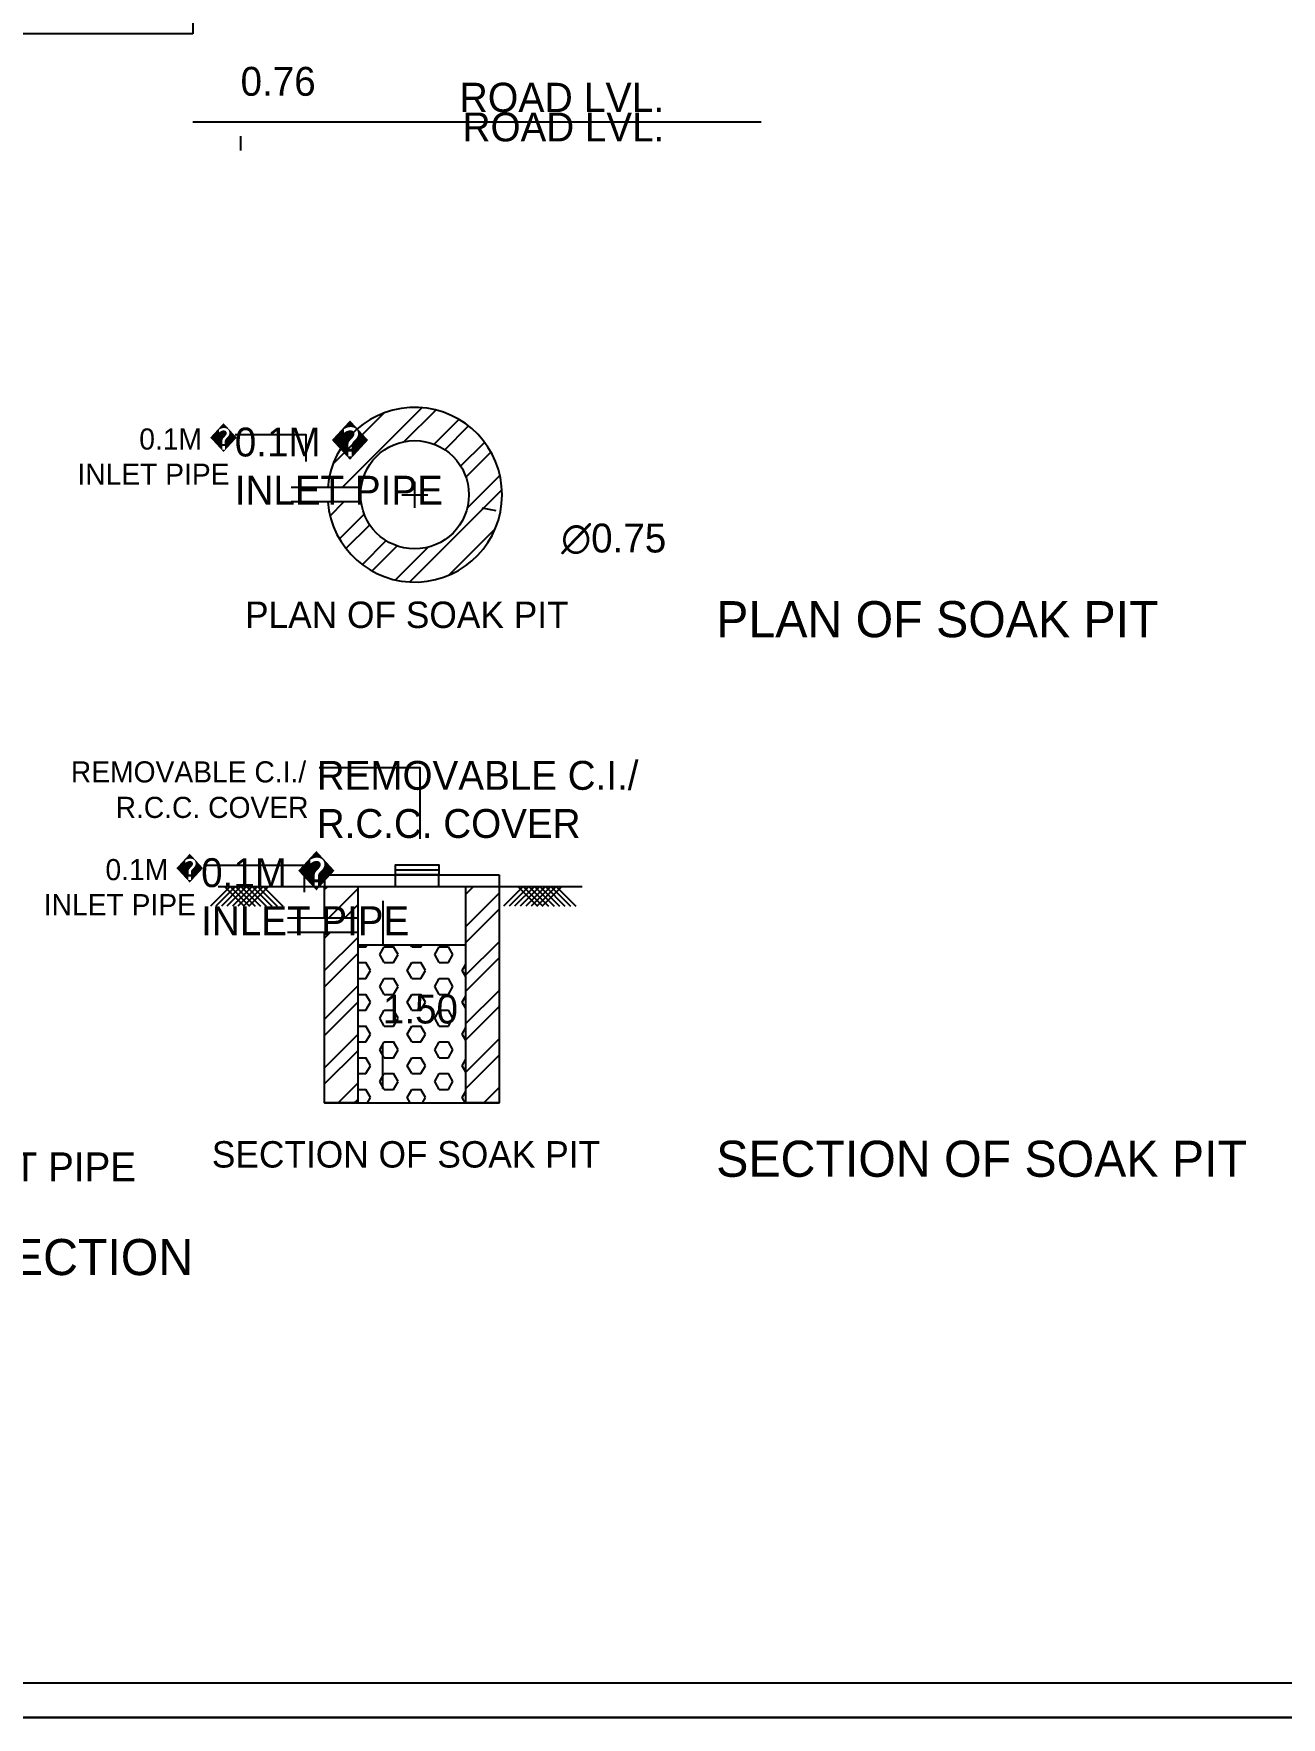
# Model space of a CAD drawing. Header units: metres. Extents: x -9383.9 to -9324.5, y 28762.6 to 28804.7.
# Drawn here: x -9372.04 to -9363.4, y 28762.61 to 28774.28 of the extents above; entities that cross this region are included whole.
import ezdxf

# ---------------------------------------------------------------- set-up
doc = ezdxf.new("R2010")
doc.units = ezdxf.units.M
for name, color, linetype in [('_D', 7, 'Continuous'), ('Dim.', 7, 'Continuous'), ('FORMAT LINE', 7, 'Continuous'), ('layer', 7, 'Continuous'), ('R.C.C', 7, 'Continuous'), ('rm text', 7, 'Continuous'), ('SEC DIM', 7, 'Continuous'), ('SITE_PLAN', 7, 'Continuous'), ('TEXT', 7, 'Continuous'), ('WALL', 7, 'Continuous')]:
    doc.layers.add(name, color=color, linetype=linetype)

msp = doc.modelspace()

# ---------------------------------------------------------------- linework, layer by layer
at = {"layer": '_D'}
for p, q in [((-9369.774, 28771.131), (-9370.259, 28771.131)), ((-9369.774, 28771.031), (-9370.259, 28771.031)), ((-9370.027, 28768.448), (-9368.817, 28768.448)), ((-9370.027, 28768.448), (-9370.027, 28768.368)), ((-9369.536, 28768.483), (-9369.236, 28768.483)), ((-9369.536, 28768.368), (-9369.536, 28768.448)), ((-9369.236, 28768.368), (-9369.236, 28768.448)), ((-9368.817, 28768.448), (-9368.817, 28768.368)), ((-9370.682, 28768.368), (-9370.818, 28768.231)), ((-9370.644, 28768.368), (-9370.78, 28768.231)), ((-9370.764, 28768.368), (-9368.241, 28768.368)), ((-9370.606, 28768.368), (-9370.742, 28768.231)), ((-9370.72, 28768.368), (-9370.584, 28768.231)), ((-9370.567, 28768.368), (-9370.704, 28768.231)), ((-9370.682, 28768.368), (-9370.546, 28768.231)), ((-9370.529, 28768.368), (-9370.665, 28768.231)), ((-9370.644, 28768.368), (-9370.508, 28768.231)), ((-9370.491, 28768.368), (-9370.627, 28768.231)), ((-9370.606, 28768.368), (-9370.47, 28768.231)), ((-9370.453, 28768.368), (-9370.589, 28768.231)), ((-9370.567, 28768.368), (-9370.431, 28768.231)), ((-9370.415, 28768.368), (-9370.551, 28768.231)), ((-9370.529, 28768.368), (-9370.393, 28768.231)), ((-9370.491, 28768.368), (-9370.355, 28768.231)), ((-9370.453, 28768.368), (-9370.317, 28768.231)), ((-9368.65, 28768.368), (-9368.786, 28768.231)), ((-9368.612, 28768.368), (-9368.748, 28768.231)), ((-9368.573, 28768.368), (-9368.71, 28768.231)), ((-9368.688, 28768.368), (-9368.552, 28768.231)), ((-9368.535, 28768.368), (-9368.671, 28768.231)), ((-9368.65, 28768.368), (-9368.514, 28768.231)), ((-9368.497, 28768.368), (-9368.633, 28768.231)), ((-9368.612, 28768.368), (-9368.476, 28768.231)), ((-9368.459, 28768.368), (-9368.595, 28768.231)), ((-9368.573, 28768.368), (-9368.437, 28768.231)), ((-9368.421, 28768.368), (-9368.557, 28768.231)), ((-9368.535, 28768.368), (-9368.399, 28768.231)), ((-9368.382, 28768.368), (-9368.518, 28768.231)), ((-9368.497, 28768.368), (-9368.361, 28768.231)), ((-9368.459, 28768.368), (-9368.323, 28768.231)), ((-9368.421, 28768.368), (-9368.285, 28768.231)), ((-9369.797, 28768.148), (-9370.283, 28768.148)), ((-9369.797, 28768.048), (-9370.283, 28768.048)), ((-9369.047, 28767.961), (-9369.797, 28767.961)), ((-9370.027, 28766.868), (-9368.817, 28766.868))]:
    msp.add_line(p, q, dxfattribs=at)
for points in [[(-9369.236, 28768.448), (-9369.536, 28768.448), (-9369.536, 28768.517), (-9369.236, 28768.517)], [(-9369.047, 28768.368), (-9368.817, 28768.368), (-9368.817, 28766.868), (-9369.047, 28766.868)]]:
    msp.add_lwpolyline(points, close=True, dxfattribs=at)
msp.add_lwpolyline([(-9370.027, 28768.148), (-9370.027, 28768.368), (-9369.797, 28768.368), (-9369.797, 28766.868), (-9370.027, 28766.868), (-9370.027, 28768.048)], dxfattribs=at)
msp.add_circle((-9369.402, 28771.081), 0.375, dxfattribs=at)
msp.add_arc((-9369.402, 28771.081), 0.605, 184.7406, 175.2594, dxfattribs=at)
at = {"layer": 'Dim.'}
msp.add_line((-9370.609, 28773.565), (-9370.609, 28773.465), dxfattribs=at)
at = {"layer": 'FORMAT LINE'}
for points in [[(-9383.883, 28762.611), (-9324.483, 28762.611), (-9324.483, 28804.661), (-9383.883, 28804.661)], [(-9383.683, 28762.851), (-9324.683, 28762.851), (-9324.683, 28804.461), (-9383.683, 28804.461)]]:
    msp.add_lwpolyline(points, close=True, dxfattribs=at)
at = {"layer": 'layer'}
msp.add_line((-9370.939, 28773.665), (-9367.001, 28773.665), dxfattribs=at)
at = {"layer": 'R.C.C'}
for p, q in [((-9370.939, 28774.425), (-9370.939, 28774.275)), ((-9370.939, 28774.275), (-9380.107, 28774.275))]:
    msp.add_line(p, q, dxfattribs=at)
at = {"layer": 'SEC DIM'}
for p, q in [((-9369.492, 28771.081), (-9369.312, 28771.081)), ((-9369.402, 28770.991), (-9369.402, 28771.171)), ((-9368.838, 28770.97), (-9368.936, 28770.989)), ((-9369.623, 28768.268), (-9369.623, 28767.958)), ((-9369.623, 28766.968), (-9369.623, 28767.278))]:
    msp.add_line(p, q, dxfattribs=at)
at = {"layer": 'SITE_PLAN'}
for p, q in [((-9370.939, 28774.425), (-9370.939, 28774.275)), ((-9370.939, 28774.275), (-9380.107, 28774.275)), ((-9370.939, 28773.665), (-9367.001, 28773.665)), ((-9370.609, 28773.565), (-9370.609, 28773.465)), ((-9369.969, 28771.292), (-9369.613, 28771.648)), ((-9369.905, 28771.131), (-9369.352, 28771.684)), ((-9369.475, 28771.449), (-9369.256, 28771.668)), ((-9369.268, 28771.431), (-9369.096, 28771.603)), ((-9369.194, 28771.393), (-9369.03, 28771.558)), ((-9369.084, 28771.279), (-9368.918, 28771.444)), ((-9369.047, 28771.203), (-9368.874, 28771.376)), ((-9369.039, 28770.987), (-9368.812, 28771.214)), ((-9369.774, 28771.131), (-9370.259, 28771.131)), ((-9369.793, 28771.131), (-9369.77, 28771.154)), ((-9369.492, 28771.081), (-9369.312, 28771.081)), ((-9369.437, 28770.477), (-9368.798, 28771.116)), ((-9369.402, 28770.991), (-9369.402, 28771.171)), ((-9369.774, 28771.031), (-9370.259, 28771.031)), ((-9369.989, 28770.935), (-9369.893, 28771.031)), ((-9369.924, 28770.775), (-9369.752, 28770.947)), ((-9368.838, 28770.97), (-9368.936, 28770.989)), ((-9369.879, 28770.709), (-9369.714, 28770.873)), ((-9369.165, 28770.524), (-9368.845, 28770.844)), ((-9369.765, 28770.597), (-9369.6, 28770.763)), ((-9369.698, 28770.553), (-9369.524, 28770.726)), ((-9369.535, 28770.491), (-9369.308, 28770.718)), ((-9369.536, 28768.448), (-9369.536, 28768.517)), ((-9369.536, 28768.517), (-9369.236, 28768.517)), ((-9369.236, 28768.517), (-9369.236, 28768.448)), ((-9370.027, 28768.448), (-9368.817, 28768.448)), ((-9370.027, 28768.448), (-9370.027, 28768.368)), ((-9369.536, 28768.483), (-9369.236, 28768.483)), ((-9369.536, 28768.368), (-9369.536, 28768.448)), ((-9369.236, 28768.448), (-9369.536, 28768.448)), ((-9369.236, 28768.368), (-9369.236, 28768.448)), ((-9368.817, 28768.448), (-9368.817, 28768.368)), ((-9370.682, 28768.368), (-9370.818, 28768.231)), ((-9370.644, 28768.368), (-9370.78, 28768.231)), ((-9370.764, 28768.368), (-9368.241, 28768.368)), ((-9370.606, 28768.368), (-9370.742, 28768.231)), ((-9370.72, 28768.368), (-9370.584, 28768.231)), ((-9370.567, 28768.368), (-9370.704, 28768.231)), ((-9370.682, 28768.368), (-9370.546, 28768.231)), ((-9370.529, 28768.368), (-9370.665, 28768.231)), ((-9370.644, 28768.368), (-9370.508, 28768.231)), ((-9370.491, 28768.368), (-9370.627, 28768.231)), ((-9370.606, 28768.368), (-9370.47, 28768.231)), ((-9370.453, 28768.368), (-9370.589, 28768.231)), ((-9370.567, 28768.368), (-9370.431, 28768.231)), ((-9370.415, 28768.368), (-9370.551, 28768.231)), ((-9370.529, 28768.368), (-9370.393, 28768.231)), ((-9370.491, 28768.368), (-9370.355, 28768.231)), ((-9370.453, 28768.368), (-9370.317, 28768.231)), ((-9370.027, 28768.346), (-9370.005, 28768.368)), ((-9370.027, 28768.148), (-9370.027, 28768.368)), ((-9370.027, 28768.368), (-9369.797, 28768.368)), ((-9370, 28768.148), (-9369.797, 28768.351)), ((-9369.797, 28768.368), (-9369.797, 28766.868)), ((-9369.623, 28768.268), (-9369.623, 28767.958)), ((-9369.047, 28768.315), (-9368.994, 28768.368)), ((-9369.047, 28768.368), (-9368.817, 28768.368)), ((-9369.047, 28766.868), (-9369.047, 28768.368)), ((-9369.047, 28768.091), (-9368.817, 28768.321)), ((-9368.817, 28768.368), (-9368.817, 28766.868)), ((-9368.65, 28768.368), (-9368.786, 28768.231)), ((-9368.612, 28768.368), (-9368.748, 28768.231)), ((-9368.573, 28768.368), (-9368.71, 28768.231)), ((-9368.688, 28768.368), (-9368.552, 28768.231)), ((-9368.535, 28768.368), (-9368.671, 28768.231)), ((-9368.65, 28768.368), (-9368.514, 28768.231)), ((-9368.497, 28768.368), (-9368.633, 28768.231)), ((-9368.612, 28768.368), (-9368.476, 28768.231)), ((-9368.459, 28768.368), (-9368.595, 28768.231)), ((-9368.573, 28768.368), (-9368.437, 28768.231)), ((-9368.421, 28768.368), (-9368.557, 28768.231)), ((-9368.535, 28768.368), (-9368.399, 28768.231)), ((-9368.382, 28768.368), (-9368.518, 28768.231)), ((-9368.497, 28768.368), (-9368.361, 28768.231)), ((-9368.459, 28768.368), (-9368.323, 28768.231)), ((-9368.421, 28768.368), (-9368.285, 28768.231)), ((-9369.797, 28768.148), (-9370.283, 28768.148)), ((-9369.888, 28768.148), (-9369.797, 28768.239)), ((-9369.047, 28767.979), (-9368.817, 28768.209)), ((-9369.797, 28768.048), (-9370.283, 28768.048)), ((-9370.027, 28766.868), (-9370.027, 28768.048)), ((-9370.027, 28768.009), (-9369.988, 28768.048)), ((-9370.027, 28767.784), (-9369.797, 28768.014)), ((-9369.047, 28767.961), (-9369.797, 28767.961)), ((-9369.797, 28767.95), (-9369.74, 28767.95)), ((-9369.74, 28767.95), (-9369.734, 28767.961)), ((-9369.645, 28767.895), (-9369.613, 28767.95)), ((-9369.613, 28767.95), (-9369.549, 28767.95)), ((-9369.518, 28767.895), (-9369.549, 28767.95)), ((-9369.422, 28767.95), (-9369.429, 28767.961)), ((-9369.422, 28767.95), (-9369.359, 28767.95)), ((-9369.359, 28767.95), (-9369.353, 28767.961)), ((-9369.264, 28767.895), (-9369.232, 28767.95)), ((-9369.232, 28767.95), (-9369.168, 28767.95)), ((-9369.137, 28767.895), (-9369.168, 28767.95)), ((-9369.047, 28767.961), (-9369.048, 28767.961)), ((-9369.047, 28767.754), (-9368.817, 28767.984)), ((-9370.027, 28767.672), (-9369.797, 28767.902)), ((-9369.797, 28767.84), (-9369.74, 28767.84)), ((-9369.708, 28767.785), (-9369.74, 28767.84)), ((-9369.613, 28767.84), (-9369.645, 28767.895)), ((-9369.613, 28767.84), (-9369.549, 28767.84)), ((-9369.549, 28767.84), (-9369.518, 28767.895)), ((-9369.454, 28767.785), (-9369.422, 28767.84)), ((-9369.422, 28767.84), (-9369.359, 28767.84)), ((-9369.327, 28767.785), (-9369.359, 28767.84)), ((-9369.232, 28767.84), (-9369.264, 28767.895)), ((-9369.232, 28767.84), (-9369.168, 28767.84)), ((-9369.168, 28767.84), (-9369.137, 28767.895)), ((-9369.073, 28767.785), (-9369.047, 28767.83)), ((-9369.047, 28767.642), (-9368.817, 28767.872)), ((-9370.027, 28767.448), (-9369.797, 28767.678)), ((-9369.797, 28767.73), (-9369.74, 28767.73)), ((-9369.74, 28767.73), (-9369.708, 28767.785)), ((-9369.645, 28767.675), (-9369.613, 28767.73)), ((-9369.613, 28767.62), (-9369.645, 28767.675)), ((-9369.613, 28767.73), (-9369.549, 28767.73)), ((-9369.518, 28767.675), (-9369.549, 28767.73)), ((-9369.549, 28767.62), (-9369.518, 28767.675)), ((-9369.422, 28767.73), (-9369.454, 28767.785)), ((-9369.422, 28767.73), (-9369.359, 28767.73)), ((-9369.359, 28767.73), (-9369.327, 28767.785)), ((-9369.264, 28767.675), (-9369.232, 28767.73)), ((-9369.232, 28767.62), (-9369.264, 28767.675)), ((-9369.232, 28767.73), (-9369.168, 28767.73)), ((-9369.137, 28767.675), (-9369.168, 28767.73)), ((-9369.168, 28767.62), (-9369.137, 28767.675)), ((-9369.047, 28767.741), (-9369.073, 28767.785)), ((-9370.027, 28767.335), (-9369.797, 28767.565)), ((-9369.797, 28767.62), (-9369.74, 28767.62)), ((-9369.708, 28767.565), (-9369.74, 28767.62)), ((-9369.74, 28767.51), (-9369.708, 28767.565)), ((-9369.613, 28767.62), (-9369.549, 28767.62)), ((-9369.454, 28767.565), (-9369.422, 28767.62)), ((-9369.422, 28767.51), (-9369.454, 28767.565)), ((-9369.422, 28767.62), (-9369.359, 28767.62)), ((-9369.327, 28767.565), (-9369.359, 28767.62)), ((-9369.359, 28767.51), (-9369.327, 28767.565)), ((-9369.232, 28767.62), (-9369.168, 28767.62)), ((-9369.073, 28767.565), (-9369.047, 28767.61)), ((-9369.047, 28767.521), (-9369.073, 28767.565)), ((-9369.047, 28767.417), (-9368.817, 28767.647)), ((-9369.797, 28767.51), (-9369.74, 28767.51)), ((-9369.645, 28767.455), (-9369.613, 28767.51)), ((-9369.613, 28767.4), (-9369.645, 28767.455)), ((-9369.613, 28767.51), (-9369.549, 28767.51)), ((-9369.518, 28767.455), (-9369.549, 28767.51)), ((-9369.549, 28767.4), (-9369.518, 28767.455)), ((-9369.422, 28767.51), (-9369.359, 28767.51)), ((-9369.264, 28767.455), (-9369.232, 28767.51)), ((-9369.232, 28767.4), (-9369.264, 28767.455)), ((-9369.232, 28767.51), (-9369.168, 28767.51)), ((-9369.137, 28767.455), (-9369.168, 28767.51)), ((-9369.168, 28767.4), (-9369.137, 28767.455)), ((-9369.047, 28767.305), (-9368.817, 28767.535)), ((-9370.027, 28767.111), (-9369.797, 28767.341)), ((-9369.797, 28767.4), (-9369.74, 28767.4)), ((-9369.708, 28767.345), (-9369.74, 28767.4)), ((-9369.74, 28767.29), (-9369.708, 28767.345)), ((-9369.613, 28767.4), (-9369.549, 28767.4)), ((-9369.454, 28767.345), (-9369.422, 28767.4)), ((-9369.422, 28767.29), (-9369.454, 28767.345)), ((-9369.422, 28767.4), (-9369.359, 28767.4)), ((-9369.327, 28767.345), (-9369.359, 28767.4)), ((-9369.359, 28767.29), (-9369.327, 28767.345)), ((-9369.232, 28767.4), (-9369.168, 28767.4)), ((-9369.073, 28767.345), (-9369.047, 28767.39)), ((-9369.047, 28767.301), (-9369.073, 28767.345)), ((-9370.027, 28766.999), (-9369.797, 28767.229)), ((-9369.797, 28767.29), (-9369.74, 28767.29)), ((-9369.645, 28767.235), (-9369.613, 28767.29)), ((-9369.613, 28767.18), (-9369.645, 28767.235)), ((-9369.623, 28766.968), (-9369.623, 28767.278)), ((-9369.613, 28767.29), (-9369.549, 28767.29)), ((-9369.518, 28767.235), (-9369.549, 28767.29)), ((-9369.549, 28767.18), (-9369.518, 28767.235)), ((-9369.422, 28767.29), (-9369.359, 28767.29)), ((-9369.264, 28767.235), (-9369.232, 28767.29)), ((-9369.232, 28767.18), (-9369.264, 28767.235)), ((-9369.232, 28767.29), (-9369.168, 28767.29)), ((-9369.137, 28767.235), (-9369.168, 28767.29)), ((-9369.168, 28767.18), (-9369.137, 28767.235)), ((-9369.047, 28767.081), (-9368.817, 28767.311)), ((-9369.797, 28767.18), (-9369.74, 28767.18)), ((-9369.708, 28767.125), (-9369.74, 28767.18)), ((-9369.74, 28767.071), (-9369.708, 28767.125)), ((-9369.613, 28767.18), (-9369.549, 28767.18)), ((-9369.454, 28767.125), (-9369.422, 28767.18)), ((-9369.422, 28767.071), (-9369.454, 28767.125)), ((-9369.422, 28767.18), (-9369.359, 28767.18)), ((-9369.327, 28767.125), (-9369.359, 28767.18)), ((-9369.359, 28767.071), (-9369.327, 28767.125)), ((-9369.232, 28767.18), (-9369.168, 28767.18)), ((-9369.073, 28767.125), (-9369.047, 28767.17)), ((-9369.047, 28767.081), (-9369.073, 28767.125)), ((-9369.047, 28766.968), (-9368.817, 28767.198)), ((-9369.933, 28766.868), (-9369.797, 28767.004)), ((-9369.797, 28767.071), (-9369.74, 28767.071)), ((-9369.645, 28767.016), (-9369.613, 28767.071)), ((-9369.613, 28766.961), (-9369.645, 28767.016)), ((-9369.613, 28767.071), (-9369.549, 28767.071)), ((-9369.518, 28767.016), (-9369.549, 28767.071)), ((-9369.549, 28766.961), (-9369.518, 28767.016)), ((-9369.422, 28767.071), (-9369.359, 28767.071)), ((-9369.264, 28767.016), (-9369.232, 28767.071)), ((-9369.232, 28766.961), (-9369.264, 28767.016)), ((-9369.232, 28767.071), (-9369.168, 28767.071)), ((-9369.137, 28767.016), (-9369.168, 28767.071)), ((-9369.168, 28766.961), (-9369.137, 28767.016)), ((-9368.923, 28766.868), (-9368.817, 28766.974)), ((-9370.027, 28766.868), (-9368.817, 28766.868)), ((-9369.797, 28766.868), (-9370.027, 28766.868)), ((-9369.821, 28766.868), (-9369.797, 28766.892)), ((-9369.797, 28766.961), (-9369.74, 28766.961)), ((-9369.708, 28766.906), (-9369.74, 28766.961)), ((-9369.73, 28766.868), (-9369.708, 28766.906)), ((-9369.613, 28766.961), (-9369.549, 28766.961)), ((-9369.454, 28766.906), (-9369.422, 28766.961)), ((-9369.433, 28766.868), (-9369.454, 28766.906)), ((-9369.422, 28766.961), (-9369.359, 28766.961)), ((-9369.327, 28766.906), (-9369.359, 28766.961)), ((-9369.349, 28766.868), (-9369.327, 28766.906)), ((-9369.232, 28766.961), (-9369.168, 28766.961)), ((-9369.073, 28766.906), (-9369.047, 28766.95)), ((-9369.052, 28766.868), (-9369.073, 28766.906)), ((-9368.817, 28766.868), (-9369.047, 28766.868)), ((-9383.683, 28762.851), (-9324.683, 28762.851)), ((-9324.483, 28762.611), (-9383.883, 28762.611)), ((-9383.883, 28762.611), (-9324.483, 28762.611))]:
    msp.add_line(p, q, dxfattribs=at)
for points in [[(-9370.154, 28771.311), (-9370.154, 28771.496), (-9370.646, 28771.496)], [(-9369.364, 28768.697), (-9369.364, 28769.188), (-9370.064, 28769.188)], [(-9370.165, 28768.328), (-9370.165, 28768.513), (-9370.866, 28768.513)]]:
    msp.add_lwpolyline(points, dxfattribs=at)
msp.add_circle((-9369.402, 28771.081), 0.375, dxfattribs=at)
msp.add_arc((-9369.402, 28771.081), 0.605, 184.7406, 175.2594, dxfattribs=at)
at = {"layer": 'WALL'}
msp.add_lwpolyline([(-9383.883, 28762.611), (-9383.883, 28804.661), (-9324.483, 28804.661), (-9324.483, 28762.611)], close=True, dxfattribs=at)

# ---------------------------------------------------------------- texts
at = {"layer": 'Dim.', "insert": (-9370.609, 28774.045), "char_height": 0.2, "attachment_point": 1}
msp.add_mtext('\\A1;0.76', dxfattribs=at)
at = {"layer": 'rm text', "insert": (-9369.07, 28773.729), "char_height": 0.2, "attachment_point": 1}
msp.add_mtext('ROAD LVL.', dxfattribs=at)
at = {"layer": 'SEC DIM', "char_height": 0.2, "attachment_point": 1}
for s, insert in [('\\A1;∅0.75', (-9368.387, 28770.881)), ('\\A1;1.50', (-9369.623, 28767.618))]:
    msp.add_mtext(s, dxfattribs=dict(at, insert=insert))
at = {"layer": 'SITE_PLAN'}
for s, height, p in [('ROAD LVL.', 0.2032, (-9369.092, 28773.732)), ('0.1M �', 0.1463, (-9371.311, 28771.394)), ('INLET PIPE', 0.1463, (-9371.74, 28771.15)), ('PLAN OF SOAK PIT', 0.18288, (-9370.578, 28770.158)), ('REMOVABLE C.I./', 0.1463, (-9371.785, 28769.088)), ('R.C.C. COVER', 0.1463, (-9371.475, 28768.842)), ('0.1M �', 0.1463, (-9371.545, 28768.411)), ('INLET PIPE', 0.1463, (-9371.973, 28768.168)), ('SECTION OF SOAK PIT', 0.18288, (-9370.808, 28766.42))]:
    msp.add_text(s, height=height, dxfattribs=at).set_placement(p)
at = {"layer": 'SITE_PLAN', "char_height": 0.2, "attachment_point": 1}
for s, insert in [('\\A1;0.76', (-9370.609, 28774.045)), ('\\A1;∅0.75', (-9368.387, 28770.881)), ('\\A1;1.50', (-9369.623, 28767.618))]:
    msp.add_mtext(s, dxfattribs=dict(at, insert=insert))
at = {"layer": 'TEXT', "char_height": 0.2, "attachment_point": 1}
for s, insert in [('0.1M � \\PINLET PIPE', (-9370.649, 28771.546)), ('{\\H1.25x;PLAN OF SOAK PIT}', (-9367.313, 28770.344)), ('REMOVABLE C.I./\\PR.C.C. COVER', (-9370.081, 28769.237)), ('0.1M � \\PINLET PIPE', (-9370.882, 28768.563)), ('OUTLET PIPE', (-9373.072, 28766.525)), ('{\\H1.25x;SECTION OF SOAK PIT}', (-9367.313, 28766.606)), ('{\\H1.25x;SEPTIC TANK SECTION}', (-9374.708, 28765.925))]:
    msp.add_mtext(s, dxfattribs=dict(at, insert=insert))

doc.saveas('drawing.dxf')
